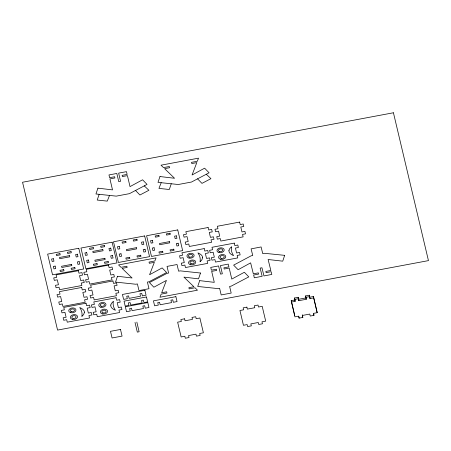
<?xml version="1.0" encoding="UTF-8"?>
<svg xmlns="http://www.w3.org/2000/svg" width="451" height="451" viewBox="0 0 451 451"><rect width="100%" height="100%" fill="white"/><g stroke="black" fill="none" stroke-linecap="round" stroke-linejoin="round"><path stroke-width="0.68" d="M99.158 194.325L97.213 200.052L107.276 201.118L109.52 195.418M171.256 183.766L169.311 189.493L158.949 188.4L161.199 182.7M295.14 301.369L294.469 298.01L298.179 297.316L298.85 300.676L306.268 299.284L305.598 295.929L309.301 295.23L309.978 298.59L313.682 297.897L317.188 312.684L313.479 313.377L313.947 315.345L310.237 316.044L309.769 314.071L302.35 315.458L302.818 317.431L299.109 318.124L298.641 316.157L294.931 316.85L291.228 300.676L294.937 299.983L295.14 301.369L291.431 302.063M294.672 299.396L298.382 298.703L298.85 300.676M305.598 295.929L305.801 297.316L309.51 296.623L309.978 298.59M298.647 299.289L306.06 297.897M309.769 297.203L313.479 296.51L317.188 312.684M206.293 174.255L210.933 178.658L201.952 183.382L197.572 178.838M144.258 185.874L148.898 190.283L139.911 195.001L135.531 190.457M305.801 297.316L306.268 299.284M302.3 314.73L302.818 317.431M294.469 298.01L294.937 299.983M291.228 300.676L294.728 315.463M136.833 322.082L139.122 331.767L137.307 332.105L135.012 322.426M313.479 296.51L313.682 297.897M313.738 313.958L313.947 315.345M309.301 295.23L309.51 296.623M298.179 297.316L298.382 298.703M298.906 316.737L299.109 318.124M84.472 312.16L83.655 314.527L81.862 316.393L81.952 315.807A24.472 16.377 -8.4 0 0 80.994 309.634L79.759 307.52C81.732 308.439 84.241 309.713 84.472 312.16M202.657 257.527L201.845 259.9L200.047 261.76L200.137 261.174A24.472 16.377 -8.4 0 0 199.184 255.001L197.944 252.887C199.923 253.806 202.431 255.086 202.657 257.527M110.743 305.051C110.433 307.762 113.297 309.324 115.394 310.277L114.171 308.157A24.472 16.377 -8.4 0 1 113.235 301.984L113.331 301.392L111.532 303.258L110.743 305.051M228.933 250.418C228.623 253.135 231.487 254.697 233.584 255.649L232.355 253.53A24.472 16.377 -8.4 0 1 231.425 247.351L231.521 246.765L229.717 248.625L228.933 250.418M284.654 255.345L282.732 261.168L268.12 259.505L270.825 270.476L265.825 271.434L266.124 272.641L271.124 271.682L271.806 274.433L263.97 275.939L261.952 267.764L260.137 268.108L262.155 276.283L254.319 277.788L253.637 275.037L258.643 274.078L258.344 272.872L253.338 273.83L250.632 262.86L238.122 269.726L233.624 265.132L251.134 255.818L252.74 255.508L251.1 248.873L261.095 246.956L262.73 253.592L264.337 253.287L284.654 255.345M97.929 188.157L95.95 193.981L116.234 196.134L129.454 193.654L147.037 184.414L142.584 179.791L130.023 186.607L127.419 175.619L122.413 176.555L122.125 175.349L127.131 174.413L126.483 171.656L118.636 173.122L120.575 181.313L118.76 181.652L116.82 173.466L108.973 174.932L109.627 177.688L114.639 176.753L114.92 177.959L109.914 178.895L112.519 189.888L97.929 188.157M117.497 276.266L115.518 282.089L135.802 284.237L137.408 283.938L138.981 290.585L148.982 288.708L147.409 282.067L149.016 281.762L166.605 272.522L162.151 267.9L149.585 274.715L154.338 262.347L149.326 263.288L149.039 262.082L154.856 260.988L156.046 257.887L118.54 264.917L121.031 267.325L126.849 266.237L127.137 267.443L122.125 268.384L132.081 277.996L117.497 276.266M159.97 176.538L157.991 182.362L178.275 184.51L191.489 182.035L209.072 172.789L204.624 168.172L192.058 174.988L196.805 162.619L191.799 163.561L191.512 162.354L197.329 161.261L198.519 158.16L161.007 165.184L163.504 167.597L169.322 166.509L169.61 167.716L164.598 168.651L174.554 178.269L159.97 176.538M200.503 273.024L198.525 278.848L183.935 277.117L193.891 286.729L188.884 287.67L189.166 288.877L194.984 287.789L197.482 290.196L159.97 297.226L161.159 294.12L166.977 293.032L166.69 291.825L161.684 292.761L166.43 280.398L153.87 287.214L149.416 282.591L167 273.351L168.606 273.047L167.033 266.4L177.04 264.528L178.613 271.175L180.22 270.871L200.503 273.024M199.697 280.629L197.718 286.453L218.002 288.601L219.609 288.302L221.187 294.948L231.188 293.071L229.615 286.424L231.222 286.126L248.805 276.88L244.352 272.263L231.791 279.079L229.187 268.086L224.181 269.027L223.893 267.821L228.899 266.879L228.251 264.123L220.404 265.594L222.343 273.785L220.528 274.123L218.588 265.932L210.741 267.404L211.395 270.16L216.407 269.219L216.689 270.431L211.682 271.367L214.287 282.354L199.697 280.629M393.43 112.767L22.55 182.243L57.57 330.087L428.45 260.616L393.43 112.767M78.79 248.281L47.637 254.116L52.541 274.817L83.694 268.976L78.79 248.281M144.653 235.941L113.5 241.781L118.404 262.476L149.557 256.642L144.653 235.941M112.113 242.204L80.96 248.039L85.859 268.734L117.018 262.899L112.113 242.204M177.739 229.909L146.586 235.743L151.491 256.444L182.644 250.609L177.739 229.909M59.927 253.665L56.217 254.364L56.499 255.542L60.208 254.849L59.927 253.665M71.055 251.585L67.346 252.278L67.622 253.462L71.331 252.763L71.055 251.585M125.79 241.33L122.08 242.024L122.362 243.207L126.071 242.514L125.79 241.33M136.918 239.244L133.208 239.938L133.485 241.122L137.194 240.428L136.918 239.244M93.244 247.588L89.54 248.281L89.817 249.465L93.526 248.772L93.244 247.588M104.373 245.502L100.663 246.201L100.945 247.379L104.655 246.686L104.373 245.502M158.876 235.292L155.167 235.991L155.448 237.175L159.158 236.476L158.876 235.292M170.004 233.212L166.295 233.906L166.571 235.089L170.281 234.396L170.004 233.212M208.108 227.507L185.857 231.673L186.438 234.142L183.472 234.695L184.059 237.158L187.024 236.606L188.191 241.533L185.226 242.086L185.806 244.555L188.777 243.997L189.358 246.46L211.609 242.294L211.029 239.831L213.994 239.272L213.413 236.809L210.442 237.361L209.275 232.434L212.246 231.882L211.66 229.418L208.695 229.971L208.108 227.507M239.628 222.084L217.376 226.255L217.957 228.719L214.992 229.277L215.572 231.741L218.543 231.183L219.71 236.11L216.739 236.668L217.326 239.131L220.291 238.573L220.877 241.037L243.128 236.871L242.548 234.407L245.513 233.849L244.927 231.386L241.961 231.944L240.795 227.016L243.76 226.458L243.179 223.995L240.208 224.553L239.628 222.084M53.37 258.705L51.594 259.037L52.175 261.501L53.957 261.168L53.37 258.705M69.488 255.621L59.481 257.493L59.769 258.699L69.77 256.828L69.488 255.621M77.409 254.201L75.627 254.533L76.208 256.997L77.989 256.664L77.409 254.201M119.233 246.364L117.457 246.697L118.038 249.166L119.819 248.828L119.233 246.364M143.271 241.866L141.49 242.198L142.071 244.662L143.852 244.329L143.271 241.866M102.805 249.538L92.805 251.416L93.086 252.622L103.093 250.75L102.805 249.538M86.693 252.622L84.912 252.96L85.498 255.424L87.274 255.091L86.693 252.622M110.726 248.123L108.945 248.456L109.531 250.919L111.307 250.587L110.726 248.123M152.32 240.332L150.544 240.665L151.124 243.128L152.906 242.796L152.32 240.332M176.352 235.828L174.576 236.161L175.157 238.63L176.939 238.291L176.352 235.828M136.388 247.672L126.387 249.544L126.669 250.75L136.676 248.879L136.388 247.672M169.475 241.635L159.474 243.506L159.755 244.718L169.762 242.841L169.475 241.635M55.123 266.096L53.342 266.428L53.928 268.892L55.71 268.559L55.123 266.096M79.156 261.597L77.375 261.93L77.961 264.393L79.742 264.06L79.156 261.597M120.986 253.761L119.205 254.093L119.791 256.557L121.573 256.224L120.986 253.761M145.019 249.256L143.238 249.589L143.824 252.053L145.605 251.72L145.019 249.256M88.441 260.018L86.665 260.351L87.246 262.815L89.027 262.482L88.441 260.018M112.479 255.514L110.698 255.847L111.279 258.31L113.06 257.978L112.479 255.514M154.073 247.723L152.291 248.056L152.878 250.519L154.654 250.187L154.073 247.723M178.106 243.224L176.324 243.557L176.91 246.02L178.692 245.688L178.106 243.224M71.562 264.393L61.561 266.27L61.849 267.477L71.85 265.6L71.562 264.393M104.886 258.316L94.879 260.188L95.167 261.4L105.168 259.522L104.886 258.316M63.709 269.636L60 270.329L60.282 271.513L63.991 270.82L63.709 269.636M74.832 267.55L71.128 268.244L71.405 269.427L75.114 268.734L74.832 267.55M129.572 257.295L125.863 257.995L126.145 259.173L129.854 258.479L129.572 257.295M140.701 255.215L136.991 255.909L137.267 257.093L140.977 256.394L140.701 255.215M97.027 263.559L93.318 264.252L93.599 265.436L97.309 264.737L97.027 263.559M108.155 261.473L104.446 262.166L104.728 263.35L108.437 262.657L108.155 261.473M162.659 251.263L158.949 251.957L159.231 253.141L162.935 252.447L162.659 251.263M173.782 249.177L170.078 249.871L170.354 251.055L174.063 250.361L173.782 249.177M78.373 270.718L56.121 274.885L56.702 277.354L53.737 277.906L54.323 280.37L57.288 279.817L58.455 284.744L55.49 285.297L56.071 287.766L59.042 287.208L59.622 289.672L81.873 285.506L81.293 283.042L84.258 282.484L83.677 280.02L80.706 280.573L79.539 275.646L82.51 275.093L81.924 272.63L78.959 273.182L78.373 270.718M108.511 265.137L86.254 269.303L86.84 271.767L83.869 272.325L84.455 274.789L87.421 274.236L88.588 279.163L85.622 279.716L86.209 282.179L89.174 281.627L89.755 284.091L112.011 279.924L111.425 277.455L114.391 276.903L113.81 274.439L110.845 274.992L109.678 270.064L112.643 269.512L112.057 267.043L109.091 267.601L108.511 265.137M204.207 248.586L181.956 252.757L182.542 255.221L179.571 255.773L180.158 258.237L183.123 257.684L184.29 262.612L181.325 263.17L181.905 265.633L184.876 265.075L185.457 267.539L207.714 263.373L207.127 260.909L210.093 260.351L209.512 257.887L206.541 258.446L205.374 253.513L208.345 252.96L207.759 250.497L204.793 251.049L204.207 248.586M234.249 243.123L211.993 247.289L212.579 249.753L209.614 250.311L210.194 252.774L213.16 252.222L214.332 257.149L211.361 257.701L211.947 260.165L214.913 259.613L215.499 262.076L237.75 257.91L237.164 255.441L240.135 254.888L239.549 252.425L236.583 252.977L235.416 248.05L238.382 247.498L237.801 245.028L234.83 245.586L234.249 243.123M112.936 280.956L90.685 285.122L91.265 287.586L88.3 288.144L88.881 290.607L91.852 290.049L93.019 294.982L90.048 295.535L90.634 297.998L93.599 297.446L94.186 299.909L116.437 295.738L115.856 293.274L118.822 292.722L118.235 290.258L115.27 290.81L114.103 285.883L117.068 285.325L116.488 282.862L113.517 283.42L112.936 280.956M81.676 287.462L59.425 291.628L60.006 294.091L57.04 294.65L57.621 297.113L60.592 296.555L61.759 301.488L58.788 302.04L59.374 304.504L62.339 303.951L62.926 306.415L85.177 302.243L84.591 299.78L87.562 299.227L86.975 296.764L84.01 297.316L82.843 292.389L85.808 291.831L85.228 289.367L82.257 289.925L81.676 287.462M144.884 290.264L122.446 294.464L123.613 299.391L127.323 298.697L126.737 296.234L128.558 295.895L129.138 298.359L140.526 296.222L139.945 293.759L141.761 293.421L142.341 295.884L146.051 295.191L144.884 290.264M86.023 303.219L63.766 307.385L64.352 309.848L61.387 310.406L61.967 312.87L64.933 312.312L66.1 317.245L63.134 317.797L63.721 320.261L66.686 319.708L67.267 322.172L89.523 318L88.937 315.537L91.908 314.984L91.322 312.52L88.357 313.073L87.19 308.146L90.155 307.588L89.569 305.124L86.603 305.682L86.023 303.219M116.059 297.756L93.808 301.922L94.389 304.386L91.423 304.944L92.004 307.407L94.975 306.849L96.142 311.776L93.171 312.334L93.757 314.798L96.723 314.24L97.309 316.709L119.56 312.537L118.979 310.074L121.945 309.516L121.358 307.052L118.393 307.61L117.226 302.683L120.191 302.125L119.611 299.661L116.646 300.219L116.059 297.756M146.474 296.961L124.036 301.167L125.203 306.094L128.913 305.4L128.326 302.937L130.142 302.593L130.728 305.056L142.116 302.925L141.529 300.462L143.345 300.124L143.931 302.587L147.64 301.894L146.474 296.961M175.879 296.657L153.441 300.862L154.608 305.789L158.318 305.096L157.732 302.632L159.553 302.288L160.133 304.752L171.521 302.621L170.935 300.157L172.756 299.814L173.336 302.283L177.046 301.584L175.879 296.657M147.798 302.57L125.361 306.77L126.528 311.703L130.238 311.004L129.657 308.54L131.472 308.202L132.053 310.666L143.441 308.535L142.86 306.066L144.675 305.727L145.256 308.191L148.965 307.497L147.798 302.57M120.496 329.455L110.489 331.327L112.068 337.974L122.069 336.102L120.496 329.455M184.583 318.806L180.874 319.505L181.341 321.473L177.632 322.172L181.133 336.953L184.842 336.26L185.31 338.233L189.02 337.534L188.552 335.567L195.971 334.174L196.439 336.147L200.143 335.454L199.68 333.481L203.39 332.787L199.883 318L196.179 318.694L195.711 316.726L192.002 317.419L192.47 319.393L185.051 320.779L184.583 318.806M246.889 307.137L243.185 307.83L243.647 309.803L239.943 310.497L243.444 325.284L247.154 324.59L247.616 326.558L251.325 325.864L250.857 323.891L258.276 322.504L258.744 324.478L262.454 323.779L261.986 321.811L265.695 321.118L262.194 306.33L258.485 307.024L258.017 305.056L254.308 305.75L254.776 307.717L247.357 309.11L246.889 307.137M72.408 319.398A3.625 2.424 -8.4 0 0 77.533 316.568A3.625 2.424 -8.4 0 0 71.878 315.226A3.625 2.424 -8.4 0 0 72.408 319.398M71.461 311.731A2.114 1.415 -8.4 0 0 74.449 310.079A2.114 1.415 -8.4 0 0 71.151 309.296A2.114 1.415 -8.4 0 0 71.461 311.731M73.045 318.423A2.114 1.415 -8.4 0 0 76.033 316.777A2.114 1.415 -8.4 0 0 72.741 315.993A2.114 1.415 -8.4 0 0 73.045 318.423M101.498 306.263A2.114 1.415 -8.4 0 0 104.485 304.617A2.114 1.415 -8.4 0 0 101.193 303.833A2.114 1.415 -8.4 0 0 101.498 306.263M100.861 307.238A3.625 2.424 -8.4 0 0 105.985 304.408A3.625 2.424 -8.4 0 0 100.331 303.066A3.625 2.424 -8.4 0 0 100.861 307.238M103.087 312.96A2.114 1.415 -8.4 0 0 106.075 311.308A2.114 1.415 -8.4 0 0 102.777 310.53A2.114 1.415 -8.4 0 0 103.087 312.96M102.445 313.935A3.625 2.424 -8.4 0 0 107.569 311.105A3.625 2.424 -8.4 0 0 101.92 309.764A3.625 2.424 -8.4 0 0 102.445 313.935M190.598 264.765A3.625 2.424 -8.4 0 0 195.723 261.935A3.625 2.424 -8.4 0 0 190.068 260.599A3.625 2.424 -8.4 0 0 190.598 264.765M189.014 258.068A3.625 2.424 -8.4 0 0 194.133 255.243A3.625 2.424 -8.4 0 0 188.484 253.902A3.625 2.424 -8.4 0 0 189.014 258.068M189.651 257.098A2.114 1.415 -8.4 0 0 192.639 255.446A2.114 1.415 -8.4 0 0 189.341 254.668A2.114 1.415 -8.4 0 0 189.651 257.098M191.235 263.796A2.114 1.415 -8.4 0 0 194.223 262.144A2.114 1.415 -8.4 0 0 190.925 261.36A2.114 1.415 -8.4 0 0 191.235 263.796M219.688 251.635A2.114 1.415 -8.4 0 0 222.676 249.984A2.114 1.415 -8.4 0 0 219.378 249.2A2.114 1.415 -8.4 0 0 219.688 251.635M219.051 252.605A3.625 2.424 -8.4 0 0 224.175 249.775A3.625 2.424 -8.4 0 0 218.521 248.439A3.625 2.424 -8.4 0 0 219.051 252.605M221.272 258.333A2.114 1.415 -8.4 0 0 224.265 256.681A2.114 1.415 -8.4 0 0 220.967 255.897A2.114 1.415 -8.4 0 0 221.272 258.333M220.635 259.302A3.625 2.424 -8.4 0 0 225.759 256.472A3.625 2.424 -8.4 0 0 220.111 255.131A3.625 2.424 -8.4 0 0 220.635 259.302M70.824 312.701A3.625 2.424 -8.4 0 0 75.948 309.871A3.625 2.424 -8.4 0 0 70.294 308.529A3.625 2.424 -8.4 0 0 70.824 312.701"/></g></svg>
